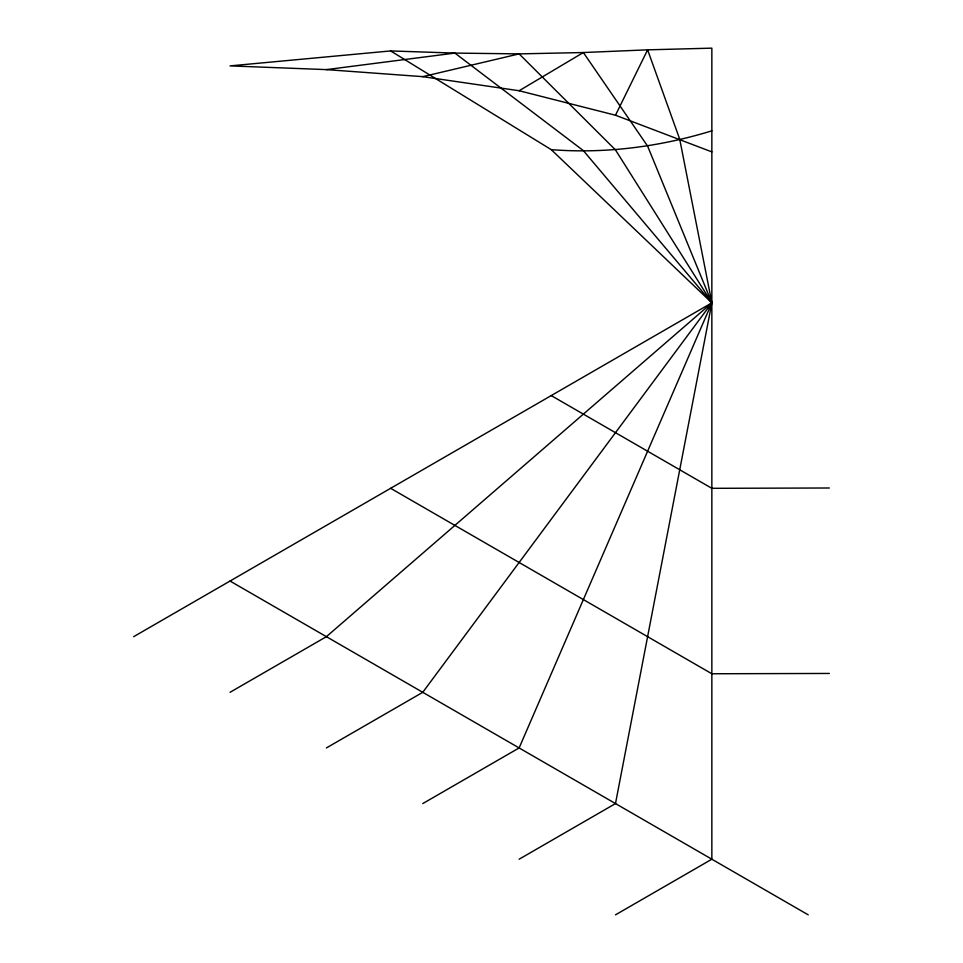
<?xml version="1.0" encoding="UTF-8"?>
<svg xmlns="http://www.w3.org/2000/svg" width="963" height="963" viewBox="0 0 963 963"><rect width="100%" height="100%" fill="white"/><g stroke="black" fill="none" stroke-linecap="round" stroke-linejoin="round"><path stroke-width="1.44" d="M519.129 859.213L615.489 803.575L711.85 302.851L679.734 139.25L647.618 49.835L583.373 52.532L519.129 53.892L454.885 53.085L390.641 50.931L230.025 65.893L326.397 69.613L422.757 76.655L519.129 90.739L615.489 115.223L647.618 49.835L711.85 48.15L711.85 859.213L615.489 914.85M519.129 90.739L583.373 52.532L647.618 146.123L711.85 302.851L519.129 747.938L422.757 803.575M133.664 636.675L711.85 302.851L615.489 149.915L519.129 53.892L422.757 76.655M230.025 692.313L326.397 636.675L711.85 302.851L583.373 150.637L454.885 53.085L326.397 69.613M326.397 747.938L422.757 692.313L711.85 302.851L551.245 149.65L390.641 50.931M711.85 130.836C659.896 146.773 605.51 153.863 551.245 149.65M829.336 488L711.85 488.313L551.245 395.588M829.336 673.45L711.85 673.763L390.641 488.313M615.489 115.223L711.85 151.889M230.025 581.038L808.222 914.85"/></g></svg>
